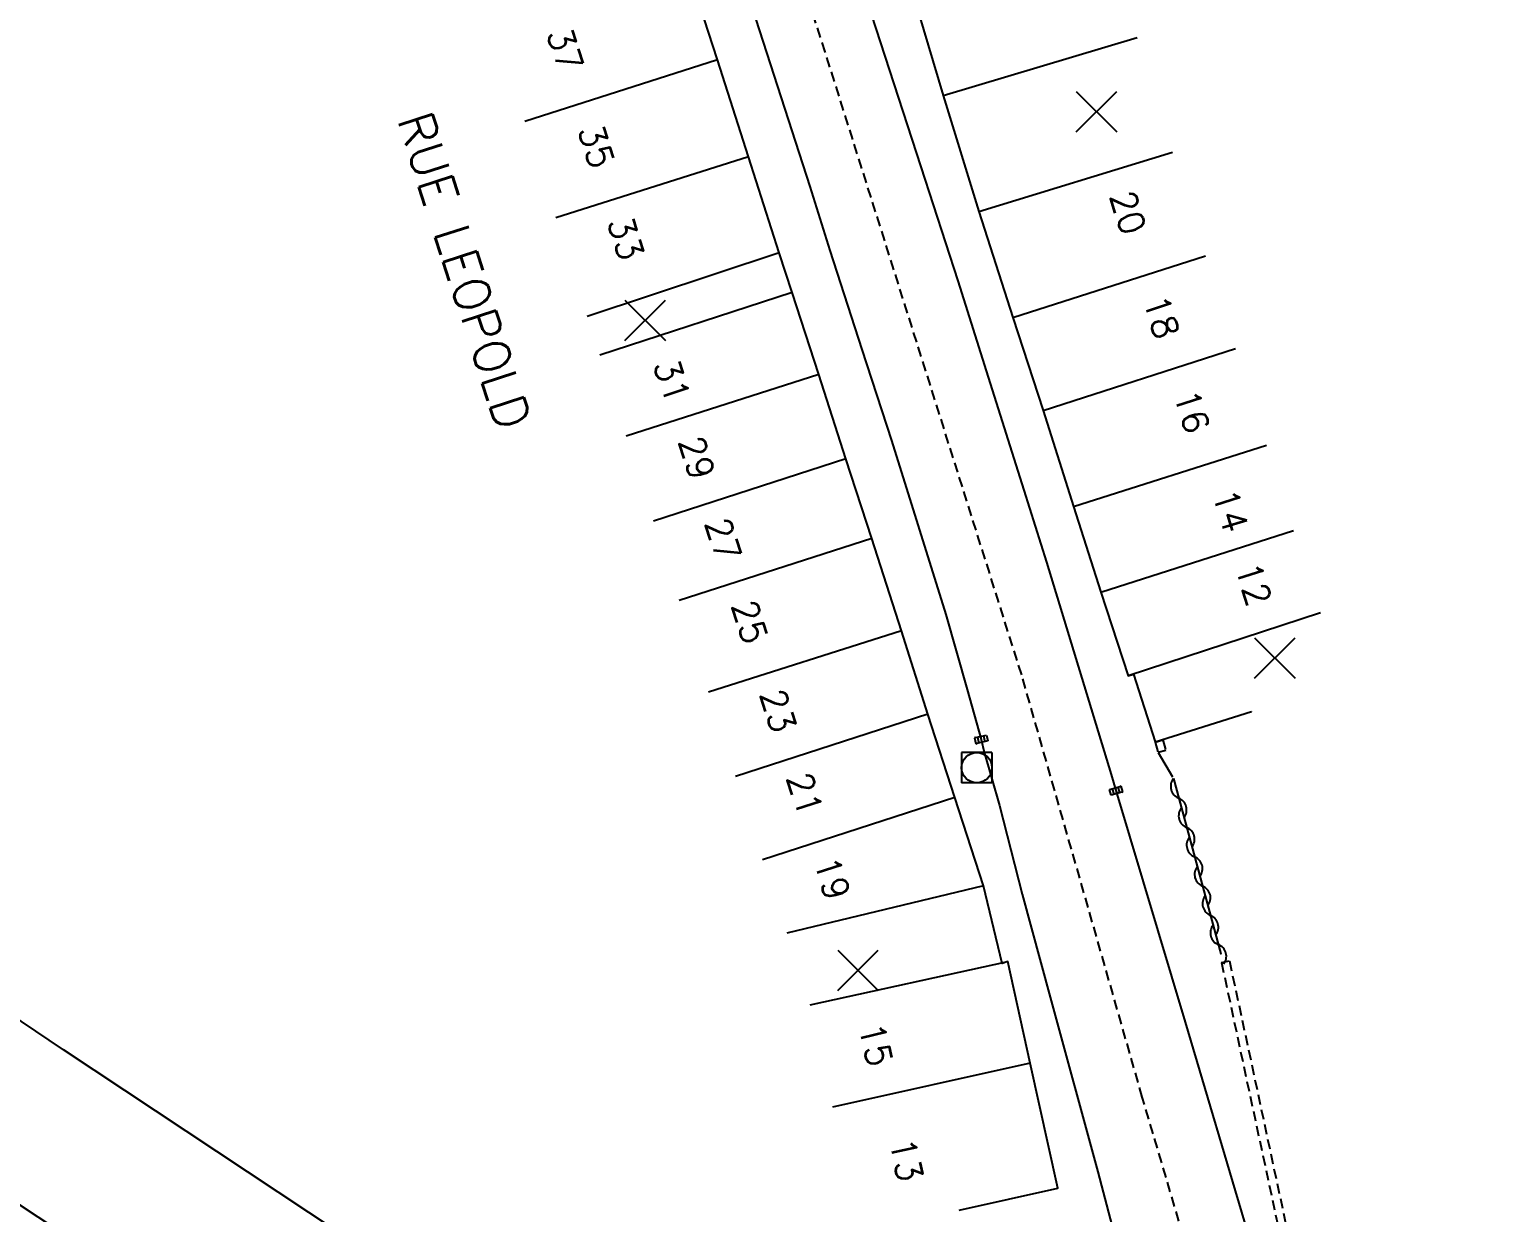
# Model space of a CAD drawing. Header units: millimetres. Extents: x 137000 to 138000, y 128000 to 129000.
# Drawn here: x 137702.5 to 137774.5, y 128517.3 to 128575.8 of the extents above; entities that cross this region are included whole.
import ezdxf
from ezdxf.enums import TextEntityAlignment as Align

# ---------------------------------------------------------------- set-up
doc = ezdxf.new("R2010")
doc.units = ezdxf.units.MM
doc.linetypes.add('DASHED', pattern=[0.75, 0.5, -0.25])
doc.layers.get('0').update_dxf_attribs({"linetype": 'CONTINUOUS'})
for name, color, linetype in [('w0001', 6, 'DASHED'), ('w0008', 7, 'CONTINUOUS'), ('w0100', 7, 'CONTINUOUS'), ('W0112', 1, 'DASHED'), ('w0211', 2, 'CONTINUOUS'), ('w0310', 3, 'CONTINUOUS'), ('w0322', 7, 'CONTINUOUS'), ('w0400', 7, 'CONTINUOUS'), ('w0420', 7, 'CONTINUOUS'), ('w0989', 7, 'CONTINUOUS'), ('w0991', 7, 'CONTINUOUS'), ('W1102', 7, 'CONTINUOUS')]:
    doc.layers.add(name, color=color, linetype=linetype)
doc.styles.get("Standard").update_dxf_attribs({"font": 'romans.shx', "width": 0.85})

# ---------------------------------------------------------------- blocks, each defined once
blk = doc.blocks.new('t991o')
at = {"color": 0, "linetype": 'Continuous'}
for p, q in [((-1, 1), (1, -1)), ((-1, -1), (1, 1))]:
    blk.add_line(p, q, dxfattribs=at)
blk = doc.blocks.new('t310o')
at = {"color": 0, "linetype": 'Continuous'}
for centre, start, end in [((-0.5, 0.375), 216.8699, 323.1304), ((0.5, -0.375), 36.8699, 143.1303)]:
    blk.add_arc(centre, 0.625, start, end, dxfattribs=at)
blk = doc.blocks.new('T400')
for p, q in [((-0.15, 0.3), (0.15, 0.3)), ((-0.15, -0.25), (-0.15, 0.3)), ((-0.15, 0.15), (0.15, 0.15)), ((-0.15, 0), (0.15, 0)), ((0.15, 0.3), (0.15, -0.25)), ((-0.15, -0.15), (0.15, -0.15)), ((-0.15, -0.25), (-0.15, -0.3)), ((-0.15, -0.3), (0.15, -0.3)), ((0.15, -0.3), (0.15, -0.25))]:
    blk.add_line(p, q)
blk = doc.blocks.new('T420')
for p, q in [((0.75, 0.75), (-0.75, 0.75)), ((-0.75, 0.75), (-0.75, -0.75)), ((0.75, 0.75), (0.75, -0.75)), ((0.75, -0.75), (-0.75, -0.75))]:
    blk.add_line(p, q)
blk.add_ellipse((0, 0), major_axis=(-0.53, 0.53), ratio=1, start_param=3.926991, end_param=10.210176)

msp = doc.modelspace()

# ---------------------------------------------------------------- linework, layer by layer
at = {"layer": 'w0001'}
msp.add_lwpolyline([(137815.1, 128451.322), (137788.019, 128474.22), (137779.026, 128482.514), (137773.562, 128489.006), (137769.606, 128494.619), (137765.87, 128501.156), (137763.259, 128506.388), (137759.92, 128514.758), (137757.474, 128523.043), (137751.512, 128543.908), (137741.798, 128574.696), (137730.122, 128610.85), (137726.6, 128621.739), (137725.426, 128627.774), (137717.741, 128645.886)], dxfattribs=at)
at = {"layer": 'w0008'}
for points in [[(137762.654, 128516.462), (137759.608, 128526.749), (137756.184, 128538.189), (137755.956, 128538.983), (137752.755, 128549.48), (137751.638, 128553.038), (137749.871, 128558.632), (137748.373, 128563.39), (137746.541, 128569.019), (137740.991, 128586.103), (137740.879, 128586.609), (137729.161, 128622.863), (137729.065, 128623.148), (137728.992, 128623.487), (137729.014, 128624.326), (137729.274, 128625.355), (137729.515, 128625.854), (137729.821, 128626.349), (137732.894, 128629.784), (137737.114, 128634.4)], [(137737.489, 128579.075), (137741.041, 128568.048), (137742.027, 128564.883), (137743.618, 128559.998), (137745.073, 128555.502), (137747.77, 128546.887), (137748.811, 128543.185), (137749.509, 128540.722), (137749.656, 128540.093), (137750.409, 128537.452), (137751.54, 128533.081), (137752.923, 128527.989), (137755.268, 128519.344), (137756.232, 128515.717)]]:
    msp.add_lwpolyline(points, dxfattribs=at)
at = {"layer": 'w0100'}
for points in [[(137748.415, 128517.462), (137753.296, 128518.545), (137751.927, 128524.714), (137750.827, 128529.739), (137750.541, 128529.648), (137749.619, 128533.484), (137748.209, 128537.846), (137746.875, 128541.971), (137745.567, 128546.086), (137744.103, 128550.649), (137742.821, 128554.596), (137741.49, 128558.758), (137740.166, 128562.812), (137739.521, 128564.762), (137738.016, 128569.515), (137736.478, 128574.309), (137734.955, 128578.98)], [(137745.916, 128578.308), (137747.636, 128572.545), (137749.401, 128566.808), (137751.081, 128561.574), (137752.566, 128556.974), (137754.075, 128552.234), (137755.426, 128548.002), (137756.781, 128543.869), (137757.044, 128543.949), (137758.106, 128540.598), (137762.872, 128542.109), (137762.872, 128542.109), (137762.872, 128542.109), (137762.872, 128542.109), (137762.872, 128542.109), (137762.872, 128542.109), (137762.872, 128542.109), (137762.872, 128542.109), (137762.872, 128542.109), (137762.872, 128542.109), (137762.872, 128542.109), (137762.872, 128542.109), (137762.872, 128542.109), (137762.872, 128542.109), (137762.872, 128542.109), (137762.872, 128542.109), (137762.872, 128542.109), (137762.872, 128542.109), (137762.872, 128542.109), (137762.872, 128542.109), (137762.872, 128542.109), (137762.872, 128542.109), (137762.872, 128542.109), (137762.872, 128542.109), (137762.872, 128542.109), (137762.872, 128542.109), (137762.872, 128542.109), (137762.872, 128542.109), (137762.872, 128542.109), (137762.872, 128542.109), (137762.872, 128542.109), (137762.872, 128542.109), (137762.872, 128542.109), (137762.872, 128542.109), (137762.872, 128542.109), (137762.872, 128542.109), (137762.872, 128542.109), (137762.872, 128542.109), (137762.872, 128542.109), (137762.872, 128542.109), (137762.872, 128542.109), (137762.872, 128542.109), (137762.872, 128542.109), (137762.872, 128542.109), (137762.872, 128542.109), (137762.872, 128542.109), (137762.872, 128542.109), (137762.872, 128542.109), (137762.872, 128542.109), (137762.872, 128542.109), (137762.872, 128542.109), (137762.872, 128542.109), (137762.872, 128542.109), (137762.872, 128542.109), (137762.872, 128542.109), (137762.872, 128542.109), (137762.872, 128542.109), (137762.872, 128542.109), (137762.872, 128542.109), (137762.872, 128542.109), (137762.872, 128542.109), (137762.872, 128542.109), (137762.872, 128542.109), (137762.872, 128542.109), (137762.872, 128542.109), (137762.872, 128542.109), (137762.872, 128542.109), (137762.872, 128542.109), (137762.872, 128542.109), (137762.872, 128542.109), (137762.872, 128542.109), (137762.872, 128542.109), (137762.872, 128542.109), (137762.872, 128542.109), (137762.872, 128542.109), (137762.872, 128542.109), (137762.872, 128542.109), (137762.872, 128542.109), (137762.872, 128542.109), (137762.872, 128542.109), (137762.872, 128542.109), (137762.872, 128542.109), (137762.872, 128542.109), (137762.872, 128542.109), (137762.872, 128542.109), (137762.872, 128542.109), (137762.872, 128542.109), (137762.872, 128542.109), (137762.872, 128542.109), (137762.872, 128542.109), (137762.872, 128542.109), (137762.872, 128542.109), (137762.872, 128542.109), (137762.872, 128542.109), (137762.872, 128542.109), (137762.872, 128542.109), (137762.872, 128542.109), (137762.872, 128542.109), (137762.872, 128542.109), (137762.872, 128542.109), (137762.872, 128542.109), (137762.872, 128542.109), (137762.872, 128542.109), (137762.872, 128542.109), (137762.872, 128542.109), (137762.872, 128542.109), (137762.872, 128542.109), (137762.872, 128542.109), (137762.872, 128542.109)]]:
    msp.add_lwpolyline(points, dxfattribs=at)
at = {"layer": 'W0112'}
for points in [[(137758.107, 128540.593), (137758.493, 128540.7), (137758.638, 128540.178), (137758.252, 128540.071), (137758.252, 128540.071), (137758.252, 128540.071), (137758.252, 128540.071), (137758.252, 128540.071), (137758.252, 128540.071), (137758.252, 128540.071), (137758.252, 128540.071), (137758.252, 128540.071), (137758.252, 128540.071), (137758.252, 128540.071), (137758.252, 128540.071), (137758.252, 128540.071), (137758.252, 128540.071), (137758.252, 128540.071), (137758.252, 128540.071), (137758.252, 128540.071), (137758.252, 128540.071), (137758.252, 128540.071), (137758.252, 128540.071), (137758.252, 128540.071), (137758.252, 128540.071), (137758.252, 128540.071), (137758.252, 128540.071), (137758.252, 128540.071), (137758.252, 128540.071), (137758.252, 128540.071), (137758.252, 128540.071), (137758.252, 128540.071), (137758.252, 128540.071), (137758.252, 128540.071), (137758.252, 128540.071), (137758.252, 128540.071), (137758.252, 128540.071), (137758.252, 128540.071), (137758.252, 128540.071), (137758.252, 128540.071), (137758.252, 128540.071), (137758.252, 128540.071), (137758.252, 128540.071), (137758.252, 128540.071), (137758.252, 128540.071), (137758.252, 128540.071), (137758.252, 128540.071), (137758.252, 128540.071), (137758.252, 128540.071), (137758.252, 128540.071), (137758.252, 128540.071), (137758.252, 128540.071), (137758.252, 128540.071), (137758.252, 128540.071), (137758.252, 128540.071), (137758.252, 128540.071), (137758.252, 128540.071), (137758.252, 128540.071), (137758.252, 128540.071), (137758.252, 128540.071), (137758.252, 128540.071), (137758.252, 128540.071), (137758.252, 128540.071), (137758.252, 128540.071), (137758.252, 128540.071), (137758.252, 128540.071), (137758.252, 128540.071), (137758.252, 128540.071), (137758.252, 128540.071), (137758.252, 128540.071), (137758.252, 128540.071), (137758.252, 128540.071), (137758.252, 128540.071), (137758.252, 128540.071), (137758.252, 128540.071), (137758.252, 128540.071), (137758.252, 128540.071), (137758.252, 128540.071), (137758.252, 128540.071), (137758.252, 128540.071), (137758.252, 128540.071), (137758.252, 128540.071), (137758.252, 128540.071), (137758.252, 128540.071), (137758.252, 128540.071), (137758.252, 128540.071), (137758.252, 128540.071), (137758.252, 128540.071), (137758.252, 128540.071), (137758.252, 128540.071), (137758.252, 128540.071), (137758.252, 128540.071), (137758.252, 128540.071), (137758.252, 128540.071), (137758.252, 128540.071), (137758.252, 128540.071), (137758.252, 128540.071), (137758.252, 128540.071), (137758.252, 128540.071), (137758.252, 128540.071), (137758.252, 128540.071), (137758.252, 128540.071), (137758.252, 128540.071), (137758.252, 128540.071), (137758.252, 128540.071), (137758.252, 128540.071), (137758.252, 128540.071), (137758.252, 128540.071), (137758.252, 128540.071), (137758.252, 128540.071), (137758.252, 128540.071), (137758.252, 128540.071), (137758.252, 128540.071), (137758.252, 128540.071), (137758.252, 128540.071), (137758.252, 128540.071), (137758.252, 128540.071), (137758.252, 128540.071), (137758.252, 128540.071), (137758.252, 128540.071)], [(137758.107, 128540.593), (137758.252, 128540.071), (137758.252, 128540.071), (137758.252, 128540.071), (137758.252, 128540.071), (137758.252, 128540.071), (137758.252, 128540.071), (137758.252, 128540.071), (137758.252, 128540.071), (137758.252, 128540.071), (137758.252, 128540.071), (137758.252, 128540.071), (137758.252, 128540.071), (137758.252, 128540.071), (137758.252, 128540.071), (137758.252, 128540.071), (137758.252, 128540.071), (137758.252, 128540.071), (137758.252, 128540.071), (137758.252, 128540.071), (137758.252, 128540.071), (137758.252, 128540.071), (137758.252, 128540.071), (137758.252, 128540.071), (137758.252, 128540.071), (137758.252, 128540.071), (137758.252, 128540.071), (137758.252, 128540.071), (137758.252, 128540.071), (137758.252, 128540.071), (137758.252, 128540.071), (137758.252, 128540.071), (137758.252, 128540.071), (137758.252, 128540.071), (137758.252, 128540.071), (137758.252, 128540.071), (137758.252, 128540.071), (137758.252, 128540.071), (137758.252, 128540.071), (137758.252, 128540.071), (137758.252, 128540.071), (137758.252, 128540.071), (137758.252, 128540.071), (137758.252, 128540.071), (137758.252, 128540.071), (137758.252, 128540.071), (137758.252, 128540.071), (137758.252, 128540.071), (137758.252, 128540.071), (137758.252, 128540.071), (137758.252, 128540.071), (137758.252, 128540.071), (137758.252, 128540.071), (137758.252, 128540.071), (137758.252, 128540.071), (137758.252, 128540.071), (137758.252, 128540.071), (137758.252, 128540.071), (137758.252, 128540.071), (137758.252, 128540.071), (137758.252, 128540.071), (137758.252, 128540.071), (137758.252, 128540.071), (137758.252, 128540.071), (137758.252, 128540.071), (137758.252, 128540.071), (137758.252, 128540.071), (137758.252, 128540.071), (137758.252, 128540.071), (137758.252, 128540.071), (137758.252, 128540.071), (137758.252, 128540.071), (137758.252, 128540.071), (137758.252, 128540.071), (137758.252, 128540.071), (137758.252, 128540.071), (137758.252, 128540.071), (137758.252, 128540.071), (137758.252, 128540.071), (137758.252, 128540.071), (137758.252, 128540.071), (137758.252, 128540.071), (137758.252, 128540.071), (137758.252, 128540.071), (137758.252, 128540.071), (137758.252, 128540.071), (137758.252, 128540.071), (137758.252, 128540.071), (137758.252, 128540.071), (137758.252, 128540.071), (137758.252, 128540.071), (137758.252, 128540.071), (137758.252, 128540.071), (137758.252, 128540.071), (137758.252, 128540.071), (137758.252, 128540.071), (137758.252, 128540.071), (137758.252, 128540.071), (137758.252, 128540.071), (137758.252, 128540.071), (137758.252, 128540.071), (137758.252, 128540.071), (137758.252, 128540.071), (137758.252, 128540.071), (137758.252, 128540.071), (137758.252, 128540.071), (137758.252, 128540.071), (137758.252, 128540.071), (137758.252, 128540.071), (137758.252, 128540.071), (137758.252, 128540.071), (137758.252, 128540.071), (137758.252, 128540.071), (137758.252, 128540.071), (137758.252, 128540.071), (137758.252, 128540.071), (137758.252, 128540.071), (137758.252, 128540.071), (137758.252, 128540.071), (137758.252, 128540.071)], [(137761.39, 128529.688), (137761.782, 128529.772), (137764.639, 128516.441)], [(137761.39, 128529.688), (137764.255, 128516.325)]]:
    msp.add_lwpolyline(points, dxfattribs=at)
at = {"layer": 'w0211', "flags": 128}
msp.add_lwpolyline([(137810.804, 128447.622), (137755.876, 128491.062), (137754.275, 128492.15), (137704.146, 128525.379), (137651.924, 128560.599), (137588.69, 128601.908), (137584.544, 128595.561), (137647.731, 128554.283), (137699.932, 128519.077), (137750.049, 128485.855), (137752.268, 128484.347), (137782.686, 128463.678), (137811.672, 128442.647), (137831.238, 128432.36)], dxfattribs=at)
at = {"layer": 'w0310'}
for points in [[(137759.009, 128538.782), (137761.356, 128530.13), (137761.356, 128530.13), (137761.356, 128530.13), (137761.356, 128530.13), (137761.356, 128530.13), (137761.356, 128530.13), (137761.356, 128530.13), (137761.356, 128530.13), (137761.356, 128530.13), (137761.356, 128530.13), (137761.356, 128530.13), (137761.356, 128530.13), (137761.356, 128530.13), (137761.356, 128530.13), (137761.356, 128530.13), (137761.356, 128530.13), (137761.356, 128530.13), (137761.356, 128530.13), (137761.356, 128530.13), (137761.356, 128530.13), (137761.356, 128530.13), (137761.356, 128530.13), (137761.356, 128530.13), (137761.356, 128530.13), (137761.356, 128530.13), (137761.356, 128530.13), (137761.356, 128530.13), (137761.356, 128530.13), (137761.356, 128530.13), (137761.356, 128530.13), (137761.356, 128530.13), (137761.356, 128530.13), (137761.356, 128530.13), (137761.356, 128530.13), (137761.356, 128530.13), (137761.356, 128530.13), (137761.356, 128530.13), (137761.356, 128530.13), (137761.356, 128530.13), (137761.356, 128530.13), (137761.356, 128530.13), (137761.356, 128530.13), (137761.356, 128530.13), (137761.356, 128530.13), (137761.356, 128530.13), (137761.356, 128530.13), (137761.356, 128530.13), (137761.356, 128530.13), (137761.356, 128530.13), (137761.356, 128530.13), (137761.356, 128530.13), (137761.356, 128530.13), (137761.356, 128530.13), (137761.356, 128530.13), (137761.356, 128530.13), (137761.356, 128530.13), (137761.356, 128530.13), (137761.356, 128530.13), (137761.356, 128530.13), (137761.356, 128530.13), (137761.356, 128530.13), (137761.356, 128530.13), (137761.356, 128530.13), (137761.356, 128530.13), (137761.356, 128530.13), (137761.356, 128530.13), (137761.356, 128530.13), (137761.356, 128530.13), (137761.356, 128530.13), (137761.356, 128530.13), (137761.356, 128530.13), (137761.356, 128530.13), (137761.356, 128530.13), (137761.356, 128530.13), (137761.356, 128530.13), (137761.356, 128530.13), (137761.356, 128530.13), (137761.356, 128530.13), (137761.356, 128530.13), (137761.356, 128530.13), (137761.356, 128530.13), (137761.356, 128530.13), (137761.356, 128530.13), (137761.356, 128530.13), (137761.356, 128530.13), (137761.356, 128530.13), (137761.356, 128530.13), (137761.356, 128530.13), (137761.356, 128530.13), (137761.356, 128530.13), (137761.356, 128530.13), (137761.356, 128530.13), (137761.356, 128530.13), (137761.356, 128530.13), (137761.356, 128530.13), (137761.356, 128530.13), (137761.356, 128530.13), (137761.356, 128530.13), (137761.356, 128530.13), (137761.356, 128530.13)], [(137761.356, 128530.13), (137761.356, 128530.13), (137761.356, 128530.13), (137761.356, 128530.13), (137761.356, 128530.13), (137761.356, 128530.13), (137761.356, 128530.13), (137761.356, 128530.13), (137761.356, 128530.13), (137761.356, 128530.13), (137761.356, 128530.13), (137761.356, 128530.13), (137761.356, 128530.13), (137761.356, 128530.13), (137761.356, 128530.13), (137761.356, 128530.13), (137761.356, 128530.13), (137761.356, 128530.13), (137761.356, 128530.13), (137761.356, 128530.13)]]:
    msp.add_lwpolyline(points, dxfattribs=at)
at = {"layer": 'w0322'}
msp.add_line((137758.253, 128540.078), (137758.971, 128538.872), dxfattribs=at)
at = {"layer": 'W1102'}
for p, q in [((137747.636, 128572.545), (137757.218, 128575.406)), ((137736.478, 128574.309), (137726.956, 128571.253)), ((137738.016, 128569.515), (137728.483, 128566.496)), ((137749.401, 128566.808), (137758.959, 128569.749)), ((137739.521, 128564.762), (137730.027, 128561.621)), ((137751.081, 128561.574), (137760.603, 128564.629)), ((137740.166, 128562.812), (137730.661, 128559.707)), ((137752.566, 128556.974), (137762.082, 128560.047)), ((137741.49, 128558.758), (137731.966, 128555.712)), ((137754.075, 128552.234), (137763.604, 128555.267)), ((137742.821, 128554.596), (137733.31, 128551.508)), ((137744.103, 128550.649), (137734.581, 128547.594)), ((137755.426, 128548.002), (137764.952, 128551.044)), ((137766.283, 128546.984), (137756.781, 128543.869)), ((137745.567, 128546.086), (137736.037, 128543.057)), ((137746.875, 128541.971), (137737.36, 128538.894)), ((137748.209, 128537.846), (137738.694, 128534.77)), ((137749.619, 128533.484), (137739.896, 128531.147)), ((137741.058, 128527.601), (137750.827, 128529.739)), ((137751.927, 128524.714), (137742.164, 128522.548))]:
    msp.add_line(p, q, dxfattribs=at)

# ---------------------------------------------------------------- block references
at = {"layer": 'w0310', "rotation": 285.1771488816926}
for p in [(137759.271, 128537.817), (137759.664, 128536.369), (137760.056, 128534.922), (137760.449, 128533.474), (137760.842, 128532.026), (137761.234, 128530.578)]:
    msp.add_blockref('t310o', p, dxfattribs=at)
at = {"layer": 'w0400'}
for p, rotation in [((137749.509, 128540.722), 283.1360081185185), ((137756.184, 128538.189), 106.0763468469338)]:
    msp.add_blockref('T400', p, dxfattribs=dict(at, rotation=rotation))
at = {"layer": 'w0420'}
msp.add_blockref('T420', (137749.293, 128539.324), dxfattribs=at)
at = {"layer": 'w0991'}
for p in [(137755.208, 128571.742), (137732.904, 128561.43), (137764.022, 128544.749), (137743.423, 128529.31)]:
    msp.add_blockref('t991o', p, dxfattribs=at)

# ---------------------------------------------------------------- texts
at = {"layer": 'w0989'}
msp.add_text('RUE LEOPOLD', height=1.75, rotation=287.89741, dxfattribs=at).set_placement((137723.966, 128563.897), align=Align.MIDDLE)
at = {"layer": 'w0991'}
for s, rotation, p in [('37', 288.04819, (137728.951, 128574.81)), ('35', 287.80137, (137730.497, 128570.035)), ('20', 287.78313, (137756.768, 128566.762)), ('33', 287.57198, (137731.948, 128565.491)), ('18', 287.89613, (137758.426, 128561.608)), ('31', 288.09658, (137734.229, 128558.445)), ('16', 287.65361, (137759.922, 128556.942)), ('29', 287.73317, (137735.458, 128554.64)), ('14', 287.58682, (137761.828, 128552.024)), ('27', 287.9812, (137736.759, 128550.601)), ('12', 287.58078, (137762.976, 128548.403)), ('25', 287.7854, (137738.072, 128546.533)), ('23', 287.63923, (137739.475, 128542.142)), ('21', 287.92718, (137740.795, 128538.022)), ('19', 287.91417, (137742.142, 128533.859)), ('15', 283.50922, (137744.305, 128525.64)), ('13', 282.51738, (137745.814, 128519.947))]:
    msp.add_text(s, height=1.25, rotation=rotation, dxfattribs=at).set_placement(p, align=Align.MIDDLE)

doc.saveas('drawing.dxf')
